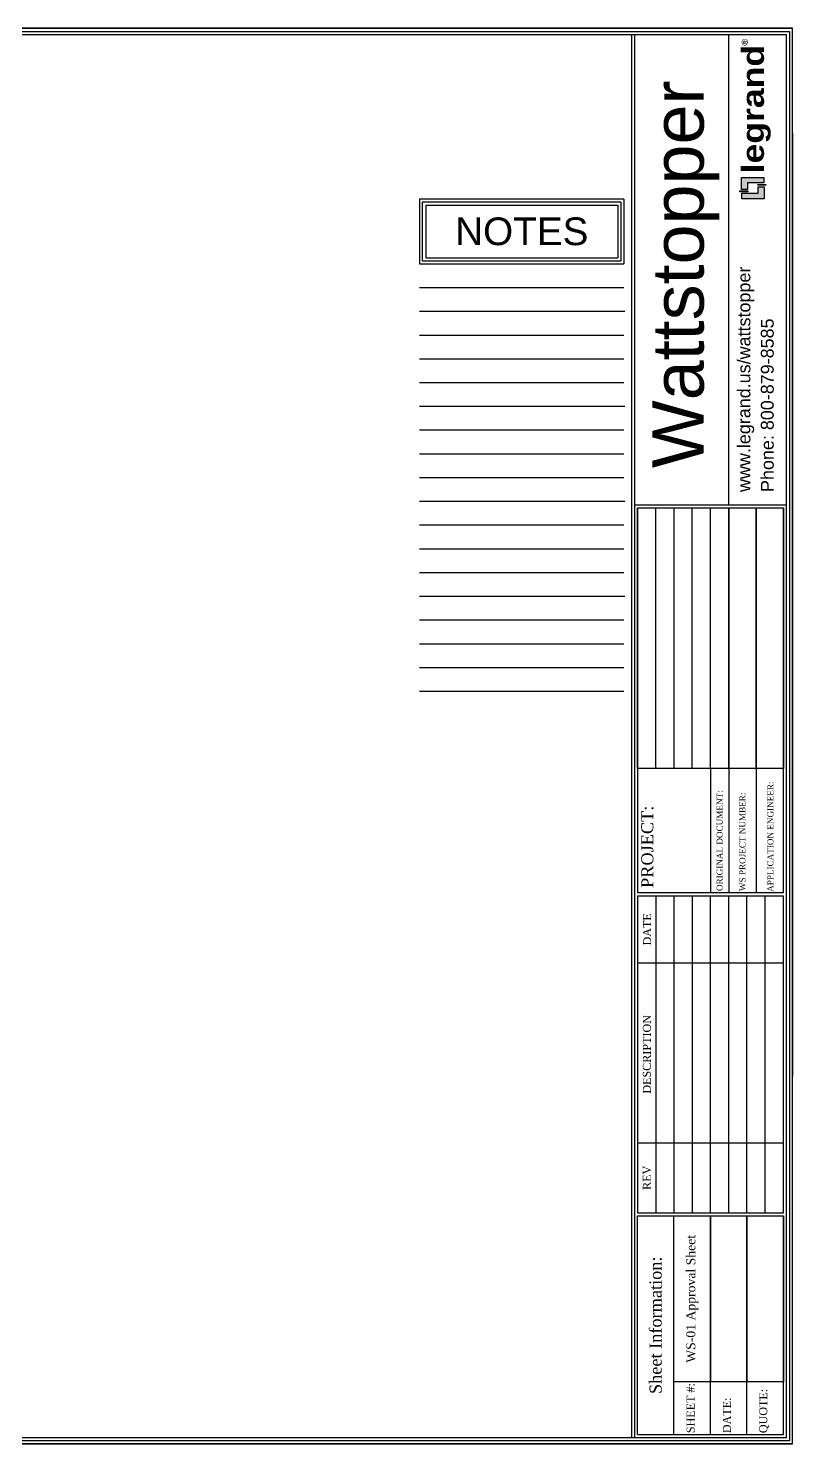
# Paper-space layout 'COMPANY 22 X 34' of a CAD drawing. Header units: inches. Extents: x 10.6 to 44.6, y 10.8 to 36.3.
# Drawn here: x 32.73 to 44.61, y 10.75 to 32.75 of the extents above; entities that cross this region are included whole.
import ezdxf
from ezdxf.enums import TextEntityAlignment as Align

# ---------------------------------------------------------------- set-up
doc = ezdxf.new("R2010")
doc.units = ezdxf.units.IN
doc.header["$MEASUREMENT"] = 0
doc.layers.add('_WS_WattStopper', color=160, linetype='Continuous')
doc.styles.add('Arial', font='arial.ttf', dxfattribs={"height": 0.1875})
doc.styles.add('Legrand', font='ariblk.ttf', dxfattribs={"height": 0.1875})
doc.styles.add('WS8th', font='complex.shx', dxfattribs={"height": 0.1875})
doc.styles.add('WSTB', font='times.ttf')

# ---------------------------------------------------------------- blocks, each defined once
blk = doc.blocks.new('*U16')
at = {"layer": '_WS_WattStopper'}
h = blk.add_hatch(color=256, dxfattribs=at)
h.dxf.hatch_style = 1
h.paths.add_polyline_path([(33.556, 19.349), (33.556, 19.537), (33.462, 19.537), (33.462, 19.436), (33.208, 19.436), (33.208, 19.349)])
h.paths.add_polyline_path([(33.461, 19.573), (33.461, 19.56), (33.584, 19.56), (33.584, 19.573)])
h.paths.add_polyline_path([(33.302, 19.459), (33.302, 19.472), (33.178, 19.472), (33.178, 19.459)])
h.paths.add_polyline_path([(33.3, 19.596), (33.554, 19.596), (33.554, 19.683), (33.207, 19.683), (33.207, 19.495), (33.3, 19.495)])
at = {"layer": '_WS_WattStopper', "linetype": 'Continuous'}
for p, q in [((34, 22), (0, 22)), ((0.047, 21.953), (33.953, 21.953)), ((0.094, 21.906), (33.906, 21.906)), ((0.817, 22), (34, 22))]:
    blk.add_line(p, q, dxfattribs=at)
at = {"layer": '_WS_WattStopper'}
for p, q in [((31.496, 21.906), (31.496, 0.094)), ((31.543, 21.906), (31.543, 0.094)), ((33.007, 14.592), (33.007, 21.906)), ((33.906, 0.094), (33.906, 21.906)), ((33.953, 21.953), (33.953, 0.047)), ((34, 0), (34, 22)), ((34, 20.373), (34, 5.711)), ((31.378, 19.345), (28.2, 19.345)), ((28.2, 19.345), (28.2, 18.34)), ((31.331, 19.298), (28.244, 19.298)), ((28.244, 19.298), (28.244, 18.387)), ((28.298, 19.251), (31.284, 19.251)), ((28.298, 19.251), (28.298, 18.433)), ((31.284, 19.251), (31.284, 18.433)), ((31.331, 19.298), (31.331, 18.387)), ((31.378, 19.345), (31.378, 18.34)), ((28.2, 18.34), (31.378, 18.34)), ((28.244, 18.387), (31.331, 18.387)), ((28.298, 18.433), (31.284, 18.433)), ((28.2, 17.971), (31.378, 17.971)), ((28.2, 17.602), (31.393, 17.602)), ((28.2, 17.233), (31.378, 17.233)), ((28.2, 16.864), (31.378, 16.864)), ((28.2, 16.495), (31.378, 16.495)), ((28.2, 16.126), (31.393, 16.126)), ((28.2, 15.757), (31.378, 15.757)), ((28.2, 15.388), (31.378, 15.388)), ((28.2, 15.019), (31.378, 15.019)), ((28.2, 14.65), (31.393, 14.65)), ((31.543, 14.592), (33.906, 14.592)), ((31.59, 14.545), (33.859, 14.545)), ((31.59, 14.545), (31.59, 8.562)), ((31.874, 10.494), (31.874, 14.545)), ((32.157, 10.494), (32.157, 14.545)), ((32.44, 10.494), (32.44, 14.545)), ((32.724, 10.494), (32.724, 14.545)), ((33.859, 8.562), (33.859, 14.545)), ((28.2, 14.28), (31.378, 14.28)), ((28.2, 13.911), (31.378, 13.911)), ((28.2, 13.542), (31.378, 13.542)), ((28.2, 13.173), (31.393, 13.173)), ((28.2, 12.804), (31.378, 12.804)), ((28.2, 12.435), (31.378, 12.435)), ((28.2, 12.066), (31.378, 12.066)), ((28.2, 11.697), (31.378, 11.697)), ((32.724, 10.494), (32.724, 8.562)), ((33.007, 10.494), (33.007, 8.562)), ((33.433, 10.494), (33.433, 8.562)), ((33.859, 8.562), (31.59, 8.562)), ((31.59, 8.515), (33.859, 8.515)), ((31.59, 8.515), (31.59, 3.588)), ((31.879, 3.588), (31.879, 8.515)), ((32.161, 3.588), (32.161, 8.515)), ((32.443, 3.588), (32.443, 8.515)), ((32.725, 3.588), (32.725, 8.515)), ((33.007, 3.588), (33.007, 8.515)), ((33.289, 3.588), (33.289, 8.515)), ((33.571, 3.588), (33.571, 8.515)), ((33.859, 3.588), (33.859, 8.515)), ((31.59, 7.474), (33.859, 7.474)), ((31.59, 4.677), (33.859, 4.677)), ((31.59, 3.588), (33.859, 3.588)), ((31.59, 3.541), (33.859, 3.541)), ((31.59, 0.141), (31.59, 3.541)), ((32.154, 0.141), (32.154, 3.541)), ((32.154, 0.141), (32.154, 3.541)), ((32.725, 0.141), (32.725, 3.541)), ((32.725, 0.141), (32.725, 3.541)), ((33.289, 0.141), (33.289, 3.541)), ((33.859, 0.141), (33.859, 3.541)), ((33.859, 0.141), (33.859, 3.541)), ((0, 0), (34, 0)), ((33.953, 0.047), (0.047, 0.047)), ((0.094, 0.094), (33.906, 0.094)), ((31.59, 0.141), (33.859, 0.141)), ((34, 0), (0, 0))]:
    blk.add_line(p, q, dxfattribs=at)
for points in [[(33.3, 19.596), (33.3, 19.495), (33.207, 19.495), (33.207, 19.683), (33.554, 19.683), (33.554, 19.596)], [(33.302, 19.472), (33.302, 19.459), (33.178, 19.459), (33.178, 19.472)], [(33.462, 19.436), (33.462, 19.537), (33.556, 19.537), (33.556, 19.349), (33.208, 19.349), (33.208, 19.436)], [(33.461, 19.56), (33.461, 19.573), (33.584, 19.573), (33.584, 19.56)], [(31.59, 14.545), (33.007, 14.545), (33.007, 10.494), (31.59, 10.494)], [(33.007, 14.545), (33.433, 14.545), (33.433, 10.494), (33.007, 10.494)], [(33.433, 14.545), (33.859, 14.545), (33.859, 10.494), (33.433, 10.494)]]:
    blk.add_lwpolyline(points, close=True, dxfattribs=at)
for points in [[(32.725, 3.541), (32.725, 0.962), (32.154, 0.962), (32.154, 3.541)], [(33.289, 3.541), (33.289, 0.962), (32.725, 0.962), (32.725, 3.541)], [(33.859, 3.541), (33.859, 0.962), (33.289, 0.962), (33.289, 3.541)]]:
    blk.add_lwpolyline(points, dxfattribs=at)
at = {"layer": '_WS_WattStopper', "style": 'Legrand'}
blk.add_text('®', height=0.094, rotation=90, dxfattribs=at).set_placement((33.304, 21.728))
blk.add_text('legrand', height=0.3457, rotation=90, dxfattribs=at).set_placement((33.381, 19.746), align=Align.MIDDLE_LEFT)
at = {"layer": '_WS_WattStopper', "rotation": 90}
for s, width, gutter_width, heights, insert, char_height, attachment_point, style in [('\\A2;{\\fArial|b0|i0|c0|p34;\\H5.3333x;Wattstopper}', 0.68888, 0.938, [0], (32.339, 18.176), 0.15, 5, 'Arial'), ('\\A2;{\\fArial|b0|i0|c0|p34;\\H5.3333x;www.legrand.us/wattstopper}', 6.42662, 0.938, [0], (33.273, 14.793), 0.03743, 4, 'WS8th'), ('\\A2;{\\fArial|b0|i0|c0|p34;\\H5.3333x;Phone: 800-879-8585}', 6.42662, 0.938, [0], (33.607, 14.793), 0.03743, 4, 'WS8th'), ('ORIGINAL DOCUMENT:', 1.87558, 1, [0], (32.818, 8.59), 0.09399, 1, 'WSTB'), ('APPLICATION ENGINEER:', 1.86507, 1, [0.103], (33.607, 8.578), 0.09396, 1, 'WSTB'), ('WS PROJECT NUMBER:', 1.87558, 1, [0], (33.172, 8.59), 0.09399, 1, 'WSTB'), ('PROJECT:', 1.42207, 1, [0], (31.647, 9.278), 0.188, 2, 'WSTB'), ('DATE', 0.92998, 1, [0], (31.738, 7.995), 0.1244, 5, 'WSTB'), ('DESCRIPTION', 0.92998, 1, [0], (31.735, 6.052), 0.12436, 5, 'WSTB'), ('REV', 0.92998, 1, [0], (31.735, 4.133), 0.1244, 5, 'WSTB'), ('Sheet Information:', 2.39584, 1, [0], (31.872, 1.841), 0.188, 5, 'WSTB'), ('SHEET #:', 3.24622, 1, [0], (32.352, 0.164), 0.1244, 1, 'WSTB'), ('DATE:', 3.24622, 1, [0], (32.916, 0.164), 0.1244, 1, 'WSTB'), ('QUOTE:', 3.24622, 1, [0], (33.48, 0.164), 0.1244, 1, 'WSTB')]:
    blk.add_mtext_dynamic_manual_height_columns(s, width=width, gutter_width=gutter_width, heights=heights, dxfattribs=dict(at, insert=insert, char_height=char_height, attachment_point=attachment_point, style=style))
at = {"layer": '_WS_WattStopper', "insert": (29.791, 18.842), "char_height": 0.43037, "attachment_point": 5, "style": 'WSTB'}
blk.add_mtext_dynamic_manual_height_columns('{\\f@Arial Unicode MS|b0|i0|c0|p34;NOTES}', width=3.24622, gutter_width=1, heights=[0], dxfattribs=at)
at = {"layer": '_WS_WattStopper', "insert": (32.44, 2.252), "char_height": 0.141, "width": 2.57909, "attachment_point": 5, "rotation": 90, "style": 'WSTB'}
blk.add_mtext('WS-01 Approval Sheet', dxfattribs=at)
at = {"layer": '_WS_WattStopper', "style": 'WSTB'}
for tag, height, p in [('PROJECT1', 0.141, (31.732, 12.519)), ('PROJECT2', 0.141, (32.015, 12.519)), ('PROJECT3', 0.141, (32.299, 12.519)), ('PROJECT4', 0.141, (32.582, 12.519)), ('DOCUMENT', 0.141, (32.865, 12.519)), ('NAME', 0.141, (33.646, 12.519)), ('PRJB', 0.141, (33.22, 12.519)), ('REVISION_1', 0.089, (32.02, 7.995)), ('REVISION_2', 0.089, (32.302, 7.995)), ('REVISION_3', 0.089, (32.584, 7.995)), ('REVISION_4', 0.089, (32.866, 7.995)), ('REVISION_5', 0.089, (33.145, 7.995)), ('REVISION_6', 0.089, (33.43, 7.995)), ('REVISION_7', 0.089, (33.712, 7.995)), ('REVISION_1_DESC', 0.089, (32.02, 6.052)), ('REVISION_2_DESC', 0.089, (32.302, 6.052)), ('REVISION_3_DESC', 0.089, (32.584, 6.052)), ('REVISION_4_DESC', 0.089, (32.866, 6.052)), ('REVISION_5_DESC', 0.089, (33.148, 6.052)), ('REVISION_6_DESC', 0.089, (33.43, 6.052)), ('DATE', 0.141, (33.007, 2.252)), ('QUOTE', 0.141, (33.571, 2.252))]:
    blk.add_attdef(tag, text='', height=height, rotation=90, dxfattribs=at).set_placement(p, align=Align.MIDDLE_CENTER)

psp = doc.layouts.new('COMPANY 22 X 34')

# ---------------------------------------------------------------- block references
at = {"layer": '_WS_WattStopper'}
psp.add_blockref('*U16', (10.608, 10.751), dxfattribs=at)

doc.saveas('drawing.dxf')
